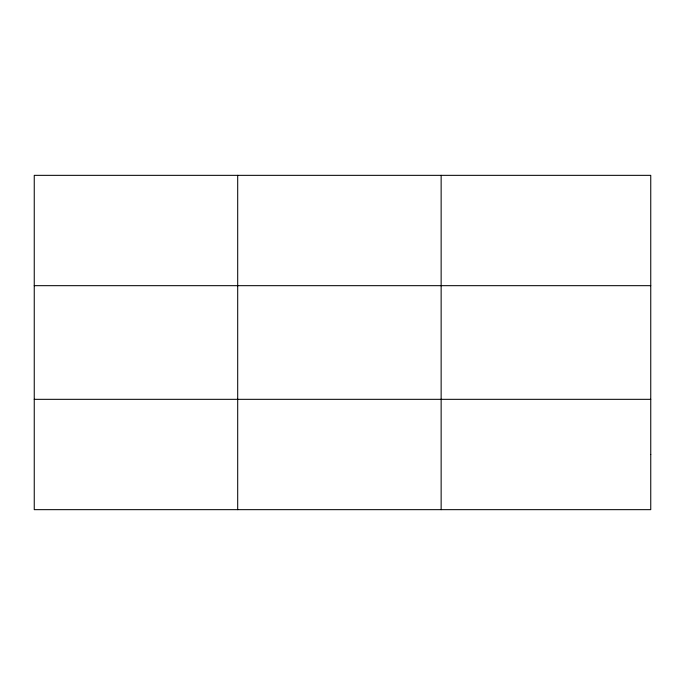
<?xml version="1.0" encoding="UTF-8"?>
<svg xmlns="http://www.w3.org/2000/svg" width="685" height="685" viewBox="0 0 685 685"><rect width="100%" height="100%" fill="white"/><g stroke="black" fill="none" stroke-linecap="round" stroke-linejoin="round"><path stroke-width="1.03" d="M237.695 509.657L237.695 175.343M441.14 509.657L441.14 175.343M34.25 285.671L650.75 285.671M34.25 399.329L650.75 399.329M650.75 454.497L650.75 509.657L34.25 509.657L34.25 175.343L650.75 175.343L650.75 454.497"/></g></svg>
